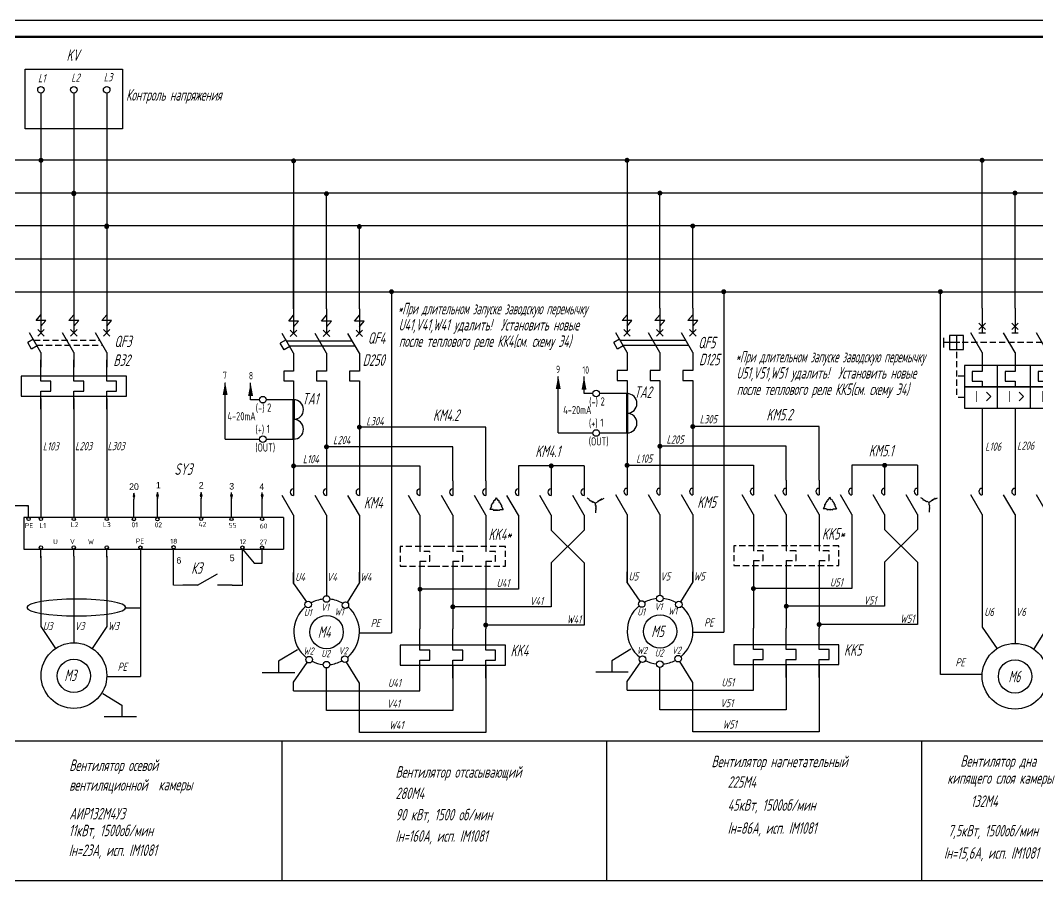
# Model space of a CAD drawing. Header units: millimetres. Extents: x 294 to 6216, y -3442 to 2720.
# Drawn here: x 458.4 to 767.9, y 547.5 to 809.3 of the extents above; entities that cross this region are included whole.
import ezdxf
from ezdxf.enums import TextEntityAlignment as Align

# ---------------------------------------------------------------- set-up
doc = ezdxf.new("R2010")
doc.units = ezdxf.units.MM
doc.header["$LTSCALE"] = 15
for name, pattern in [('DOT', [0.25, 0, -0.25]), ('HIDDEN2', [0.1875, 0.125, -0.0625]), ('K5LT_BASIC', [0])]:
    doc.linetypes.add(name, pattern=pattern)
for name, color, linetype, lineweight in [('0.35 TEXT', 7, 'Continuous', 35), ('LWT 0.6', 7, 'Continuous', 50), ('LWT 0.7', 7, 'Continuous', 70)]:
    doc.layers.add(name, color=color, linetype=linetype, lineweight=lineweight)
doc.layers.add('2DE_SWN', color=7, linetype='Continuous')
doc.layers.add('ШТРИХОВАЯ 2', color=7, linetype='HIDDEN2')
doc.styles.add('33', font='gost.shx', dxfattribs={"width": 0.75, "oblique": 15, "height": 2.5})
doc.styles.add('34', font='gost.shx', dxfattribs={"width": 0.75, "oblique": 15, "height": 3.5})
doc.styles.add('OPIS', font='TXT.SHX', dxfattribs={"height": 1.5})
doc.styles.add('OPSI', font='ISI-ROMANS_PL.SHX', dxfattribs={"height": 1.5})

# ---------------------------------------------------------------- blocks, each defined once
blk = doc.blocks.new('Авт выкл с тепл и дугогаш вертик')
for p, q in [((0, 0), (0, -7.5)), ((-1.5, -3.75), (0, -2)), ((8.5, -3.75), (10, -2)), ((10, 0), (10, -7.5)), ((18.5, -3.75), (20, -2)), ((20, 0), (20, -7.5)), ((1.5, -3.75), (-1.5, -3.75)), ((0, -5.5), (1.5, -3.75)), ((11.5, -3.75), (8.5, -3.75)), ((10, -5.5), (11.5, -3.75)), ((21.5, -3.75), (18.5, -3.75)), ((20, -5.5), (21.5, -3.75)), ((0, -13.5), (-3.46, -7.5)), ((-1, -8.5), (1, -6.5)), ((-1, -6.5), (1, -8.5)), ((10, -13.5), (6.54, -7.5)), ((9, -8.5), (11, -6.5)), ((9, -6.5), (11, -8.5)), ((20, -13.5), (16.54, -7.5)), ((19, -8.5), (21, -6.5)), ((19, -6.5), (21, -8.5)), ((-2.31, -9.5), (-4.04, -10.5)), ((-2.88, -12.5), (-4.04, -10.5)), ((-1.15, -11.5), (-2.88, -12.5)), ((-2.16, -9.75), (17.84, -9.75)), ((-1.3, -11.25), (18.7, -11.25)), ((0, -13.5), (0, -18)), ((10, -13.5), (10, -18)), ((20, -13.5), (20, -18)), ((0, -18), (0, -19)), ((10, -18), (10, -19)), ((20, -18), (20, -19)), ((0, -19), (-3, -19)), ((-3, -19), (-3, -22)), ((10, -19), (7, -19)), ((7, -19), (7, -22)), ((20, -19), (17, -19)), ((17, -19), (17, -22)), ((-3, -22), (0, -22)), ((0, -22), (0, -27.5)), ((7, -22), (10, -22)), ((10, -22), (10, -27.5)), ((17, -22), (20, -22)), ((20, -22), (20, -27.5))]:
    blk.add_line(p, q)
blk = doc.blocks.new('Контактор 3 ф')
at = {"linetype": 'K5LT_BASIC'}
for p, q in [((0, 0), (0, -4.5)), ((10, 0), (10, -4.5)), ((20, 0), (20, -4.5)), ((0, -10.5), (-3.46, -4.5)), ((10, -10.5), (6.54, -4.5)), ((20, -10.5), (16.54, -4.5)), ((0, -10.5), (0, -15)), ((10, -10.5), (10, -15)), ((20, -10.5), (20, -15))]:
    blk.add_line(p, q, dxfattribs=at)
for centre in [(0, -3.5), (10, -3.5), (20, -3.5)]:
    blk.add_arc(centre, 1, 90, 270, dxfattribs=at)
blk = doc.blocks.new('Реле тепловое 3 ф')
at = {"linetype": 'K5LT_BASIC'}
for p, q in [((0, -6.5), (0, 0)), ((10, -6.5), (10, 0)), ((20, -6.5), (20, 0)), ((6, -5), (-6, -5)), ((-6, -5), (-6, -11)), ((16, -5), (4, -5)), ((26, -5), (14, -5)), ((26, -11), (26, -5)), ((3, -6.5), (0, -6.5)), ((3, -9.5), (3, -6.5)), ((13, -6.5), (10, -6.5)), ((13, -9.5), (13, -6.5)), ((23, -6.5), (20, -6.5)), ((23, -9.5), (23, -6.5)), ((-6, -11), (6, -11)), ((0, -9.5), (3, -9.5)), ((0, -15), (0, -9.5)), ((4, -11), (16, -11)), ((10, -9.5), (13, -9.5)), ((10, -15), (10, -9.5)), ((14, -11), (26, -11)), ((20, -9.5), (23, -9.5)), ((20, -15), (20, -9.5))]:
    blk.add_line(p, q, dxfattribs=at)
blk = doc.blocks.new('Transformer - WYE')
for p, q in [((-0.526796, 0.299999), (-0.700001, 0.4)), ((-0.180385, 0.099999), (0, 0)), ((0.180384, 0.099999), (0, 0)), ((0.526795, 0.299999), (0.699999, 0.4)), ((0, -0.2), (0, -0.000001)), ((0, -0.600001), (0, -0.800001))]:
    blk.add_line(p, q)
for centre, start, end in [((-0.483494, 0.275), 150, 330), ((-0.396892, 0.224999), 150, 330), ((-0.310289, 0.175), 150, 330), ((-0.223687, 0.125), 150, 330), ((0.223686, 0.125), 29.99999, 210), ((0.310288, 0.174999), 29.99999, 210), ((0.396891, 0.224999), 29.99999, 210), ((0.483493, 0.274999), 29.99999, 210), ((0, -0.25), 270, 90), ((0, -0.35), 270, 90), ((0, -0.45), 270, 90), ((0, -0.55), 270, 90)]:
    blk.add_arc(centre, 0.05, start, end)
blk = doc.blocks.new('Transformer - Delta')
for p, q in [((-0.1, -0.173205), (0, 0)), ((0.1, -0.173205), (0, 0)), ((-0.3, -0.519615), (-0.4, -0.7)), ((0.3, -0.519615), (0.4, -0.7)), ((-0.2, -0.7), (-0.4, -0.7)), ((0.2, -0.7), (0.4, -0.7))]:
    blk.add_line(p, q)
for centre, start, end in [((-0.275, -0.476314), 60, 240), ((-0.225, -0.389711), 60, 240), ((-0.175, -0.303109), 60, 240), ((-0.125, -0.216506), 60, 240), ((0.125, -0.216506), 300, 120), ((0.175, -0.303109), 300, 120), ((0.225, -0.389712), 300, 120), ((0.275, -0.476314), 300, 120), ((-0.15, -0.7), 180, 0), ((-0.05, -0.7), 180, 0), ((0.05, -0.7), 180, 0), ((0.15, -0.7), 180, 0)]:
    blk.add_arc(centre, 0.05, start, end)
blk = doc.blocks.new('STRZALKA')
h = blk.add_hatch(color=256)
h.dxf.hatch_style = 2
h.paths.add_polyline_path([(0.73, 0), (0.73, -0.28), (1.8, 0), (0.73, 0.28)])
blk.add_line((0.73, 0), (0, 0))
blk.add_lwpolyline([(1.8, 0), (0.73, 0.28), (0.73, -0.28)], close=True)
blk = doc.blocks.new('НР контакт')
at = {"linetype": 'K5LT_BASIC'}
for p, q in [((4.5, 0), (10.5, 3.46)), ((4.5, 0), (0, 0)), ((15, 0), (10.5, 0))]:
    blk.add_line(p, q, dxfattribs=at)
blk = doc.blocks.new('11')
at = {"const_width": 0.75}
blk.add_lwpolyline([(-0.375, 0, 1), (0.375, 0, 1)], format="xyb", close=True, dxfattribs=at)
blk = doc.blocks.new('QF+KK')
for p, q in [((0, 0), (0, -7.5)), ((10, 0), (10, -7.5)), ((20, 0), (20, -7.5)), ((-1, -6.54), (1, -4.54)), ((-1, -4.54), (1, -6.54)), ((9, -6.54), (11, -4.54)), ((9, -4.54), (11, -6.54)), ((19, -6.54), (21, -4.54)), ((19, -4.54), (21, -6.54)), ((-11.63, -11.98), (-11.63, -9.02)), ((-7.83, -8.38), (-7.83, -12.62)), ((0, -13.5), (-3.46, -7.5)), ((-1, -7.5), (1, -7.5)), ((10, -13.5), (6.54, -7.5)), ((9, -7.5), (11, -7.5)), ((20, -13.5), (16.54, -7.5)), ((19, -7.5), (21, -7.5)), ((-9.6, -10.5), (-11.63, -10.5)), ((-6.78, -10.5), (-9.95, -10.5)), ((0, -13.5), (0, -18)), ((10, -13.5), (10, -18)), ((20, -13.5), (20, -18)), ((0, -18), (0, -19.25)), ((4.62, -17.5), (4.62, -24)), ((10, -18), (10, -19.25)), ((14.62, -17.5), (14.62, -24)), ((20, -18), (20, -19.25)), ((0, -19.25), (-3, -19.25)), ((-3, -19.25), (-3, -22.25)), ((10, -19.25), (7, -19.25)), ((7, -19.25), (7, -22.25)), ((20, -19.25), (17, -19.25)), ((17, -19.25), (17, -22.25)), ((-3, -22.25), (0, -22.25)), ((0, -22.25), (0, -24)), ((4.62, -24), (4.62, -30.5)), ((7, -22.25), (10, -22.25)), ((10, -22.25), (10, -24)), ((14.62, -24), (14.62, -30.5)), ((17, -22.25), (20, -22.25)), ((20, -22.25), (20, -24)), ((1.29, -25.61), (2.6, -26.93)), ((2.6, -26.93), (1.29, -28.24)), ((11.31, -25.61), (12.63, -26.93)), ((12.63, -26.93), (11.31, -28.24)), ((21.37, -25.61), (22.68, -26.93)), ((22.68, -26.93), (21.37, -28.24)), ((0, -30.5), (0, -38)), ((10, -30.5), (10, -38)), ((20, -30.5), (20, -38))]:
    blk.add_line(p, q)
for points in [[(-9.95, -12.62), (-5.71, -12.62), (-5.71, -8.38), (-9.95, -8.38)], [(-5.38, -24), (24.62, -24), (24.62, -17.5), (-5.38, -17.5)], [(-5.38, -30.5), (24.62, -30.5), (24.62, -24), (-5.38, -24)]]:
    blk.add_lwpolyline(points, close=True)
at = {"layer": 'ШТРИХОВАЯ 2'}
for p, q in [((18.27, -10.5), (-7.83, -10.5)), ((-7.83, -10.5), (-7.83, -27.25)), ((-5.38, -20.75), (-7.83, -20.75)), ((-5.38, -27.25), (-7.83, -27.25))]:
    blk.add_line(p, q, dxfattribs=at)
at = {"layer": '0.35 TEXT', "style": '34', "width": 0.75}
for p in [(-2, -28.65), (8.03, -28.65), (18.08, -28.65)]:
    blk.add_text('I ', height=3.5, dxfattribs=at).set_placement(p)

msp = doc.modelspace()

# ---------------------------------------------------------------- linework, layer by layer
for p, q in [((1569.213, 809.294, -0.02), (308.213, 809.294, -0.02)), ((464.66, 787.18, -0.02), (464.66, 766.534, -0.02)), ((474.66, 787.18, -0.02), (474.66, 756.534, -0.02)), ((484.66, 787.18, -0.02), (484.66, 746.534, -0.02)), ((1547.638, 766.714, -0.02), (373.428, 766.714, -0.02)), ((464.653, 766.714, -0.02), (464.666, 714.214, -0.02)), ((541.532, 766.534, -0.02), (541.532, 715.796, -0.02)), ((642.981, 766.714, -0.02), (642.981, 715.976, -0.02)), ((751.021, 721.714, -0.02), (751.014, 766.714, -0.02)), ((1547.638, 756.714, -0.02), (373.428, 756.714, -0.02)), ((474.66, 756.714, -0.02), (474.666, 714.214, -0.02)), ((551.532, 721.534, -0.02), (551.532, 756.534, -0.02)), ((652.981, 721.714, -0.02), (652.981, 756.714, -0.02)), ((761.021, 721.714, -0.02), (761.021, 756.714, -0.02)), ((1547.638, 746.714, -0.02), (373.428, 746.714, -0.02)), ((484.666, 746.714, -0.02), (484.666, 714.214, -0.02)), ((541.532, 721.534, -0.02), (541.532, 746.534, -0.02)), ((541.539, 721.534, -0.02), (541.539, 746.534, -0.02)), ((561.532, 721.534, -0.02), (561.532, 746.534, -0.02)), ((662.981, 721.714, -0.02), (662.981, 746.714, -0.02)), ((373.428, 736.714, -0.02), (1547.638, 736.714, -0.02)), ((345.97, 726.714, -0.02), (1547.638, 726.714, -0.02)), ((738.316, 610.157, -0.02), (738.316, 727.089, -0.02)), ((751.021, 721.714, -0.02), (751.021, 714.214, -0.02)), ((761.021, 721.714, -0.02), (761.021, 714.214, -0.02)), ((463.166, 717.964, -0.02), (464.666, 719.714, -0.02)), ((473.166, 717.964, -0.02), (474.666, 719.714, -0.02)), ((483.166, 717.964, -0.02), (484.666, 719.714, -0.02)), ((466.166, 717.964, -0.02), (463.166, 717.964, -0.02)), ((463.666, 713.214, -0.02), (465.666, 715.214, -0.02)), ((463.666, 715.214, -0.02), (465.666, 713.214, -0.02)), ((464.666, 716.214, -0.02), (466.166, 717.964, -0.02)), ((476.166, 717.964, -0.02), (473.166, 717.964, -0.02)), ((473.666, 713.214, -0.02), (475.666, 715.214, -0.02)), ((473.666, 715.214, -0.02), (475.666, 713.214, -0.02)), ((474.666, 716.214, -0.02), (476.166, 717.964, -0.02)), ((486.166, 717.964, -0.02), (483.166, 717.964, -0.02)), ((483.666, 713.214, -0.02), (485.666, 715.214, -0.02)), ((483.666, 715.214, -0.02), (485.666, 713.214, -0.02)), ((484.666, 716.214, -0.02), (486.166, 717.964, -0.02)), ((462.356, 712.214, -0.02), (460.626, 711.214, -0.02)), ((464.666, 708.214, -0.02), (461.206, 714.214, -0.02)), ((474.666, 708.214, -0.02), (471.206, 714.214, -0.02)), ((484.666, 708.214, -0.02), (481.206, 714.214, -0.02)), ((461.786, 709.214, -0.02), (460.626, 711.214, -0.02)), ((463.516, 710.214, -0.02), (461.786, 709.214, -0.02)), ((464.666, 708.214, -0.02), (464.666, 703.714, -0.02)), ((474.666, 708.214, -0.02), (474.666, 703.714, -0.02)), ((484.666, 708.214, -0.02), (484.666, 703.714, -0.02)), ((622.044, 683.711, -0.02), (622.043, 700.858, -0.02)), ((629.892, 695.711, -0.02), (629.892, 700.858, -0.02)), ((520.699, 681.847, -0.02), (520.698, 698.994, -0.02)), ((528.443, 693.847, -0.02), (528.443, 698.994, -0.02)), ((464.666, 694.214, -0.02), (464.666, 681.495, -0.02)), ((474.666, 694.214, -0.02), (474.666, 681.495, -0.02)), ((484.666, 694.214, -0.02), (484.666, 681.495, -0.02)), ((531.153, 693.847, -0.02), (528.443, 693.847, -0.02)), ((541.917, 693.848, -0.02), (533.153, 693.847, -0.02)), ((541.536, 693.933, -0.02), (541.531, 681.925, -0.02)), ((541.532, 694.034, -0.02), (541.532, 669.175, -0.02)), ((541.559, 693.89, -0.02), (541.554, 681.882, -0.02)), ((541.561, 693.89, -0.02), (541.582, 693.895, -0.02)), ((551.532, 694.034, -0.02), (551.532, 669.175, -0.02)), ((561.532, 694.034, -0.02), (561.532, 669.175, -0.02)), ((632.603, 695.712, -0.02), (629.892, 695.711, -0.02)), ((643.367, 695.712, -0.02), (634.603, 695.712, -0.02)), ((642.985, 695.798, -0.02), (642.98, 683.79, -0.02)), ((642.981, 694.214, -0.02), (642.981, 669.354, -0.02)), ((643.008, 695.754, -0.02), (643.003, 683.746, -0.02)), ((643.01, 695.754, -0.02), (643.031, 695.76, -0.02)), ((652.981, 694.214, -0.02), (652.981, 669.354, -0.02)), ((662.981, 694.214, -0.02), (662.981, 669.354, -0.02)), ((751.021, 691.214, -0.02), (751.021, 669.354, -0.02)), ((761.021, 691.214, -0.02), (761.021, 669.354, -0.02)), ((541.538, 689.688, -0.02), (541.528, 673.688, -0.02)), ((642.987, 689.867, -0.02), (642.977, 673.867, -0.02)), ((599.98, 685.482, -0.02), (561.532, 685.482, -0.02)), ((599.98, 669.175, -0.02), (599.98, 685.482, -0.02)), ((701.429, 685.662, -0.02), (662.981, 685.662, -0.02)), ((701.429, 669.354, -0.02), (701.429, 685.662, -0.02)), ((464.666, 681.495, -0.02), (464.666, 658.033, -0.02)), ((474.666, 681.495, -0.02), (474.666, 658.033, -0.02)), ((484.666, 681.495, -0.02), (484.666, 658.033, -0.02)), ((520.699, 681.846, -0.02), (531.153, 681.847, -0.02)), ((533.153, 681.847, -0.02), (541.552, 681.848, -0.02)), ((541.559, 681.89, -0.02), (541.575, 681.89, -0.02)), ((622.044, 683.71, -0.02), (632.603, 683.712, -0.02)), ((634.603, 683.712, -0.02), (643.002, 683.713, -0.02)), ((643.008, 683.754, -0.02), (643.025, 683.754, -0.02)), ((589.98, 679.499, -0.02), (551.532, 679.499, -0.02)), ((589.98, 669.175, -0.02), (589.98, 679.499, -0.02)), ((691.429, 679.679, -0.02), (652.981, 679.679, -0.02)), ((691.429, 669.354, -0.02), (691.429, 679.679, -0.02)), ((541.528, 673.688, -0.02), (579.98, 673.688, -0.02)), ((579.98, 673.688, -0.02), (579.98, 669.175, -0.02)), ((609.914, 673.688, -0.02), (609.914, 669.175, -0.02)), ((629.914, 673.688, -0.02), (609.914, 673.688, -0.02)), ((619.914, 673.688, -0.02), (619.914, 669.175, -0.02)), ((629.914, 673.688, -0.02), (629.914, 669.175, -0.02)), ((642.977, 673.867, -0.02), (681.429, 673.867, -0.02)), ((681.429, 673.867, -0.02), (681.429, 669.354, -0.02)), ((711.363, 673.867, -0.02), (711.363, 669.354, -0.02)), ((731.363, 673.867, -0.02), (711.363, 673.867, -0.02)), ((721.363, 673.867, -0.02), (721.363, 669.354, -0.02)), ((731.363, 673.867, -0.02), (731.363, 669.354, -0.02)), ((513.405, 658.033, -0.02), (513.405, 663.895, -0.02)), ((522.635, 658.026, -0.02), (522.635, 663.662, -0.02)), ((531.96, 664.854, -0.02), (531.96, 663.788, -0.02)), ((460.9, 661.519, -0.02), (454.653, 661.519, -0.02)), ((460.9, 658.033, -0.02), (460.9, 661.519, -0.02)), ((541.532, 654.175, -0.02), (541.532, 644.675, -0.02)), ((551.532, 654.175, -0.02), (551.532, 644.675, -0.02)), ((561.532, 654.175, -0.02), (561.532, 644.675, -0.02)), ((579.98, 654.175, -0.02), (579.98, 647.675, -0.02)), ((589.98, 654.175, -0.02), (589.98, 647.675, -0.02)), ((599.98, 654.175, -0.02), (599.98, 647.675, -0.02)), ((609.914, 654.175, -0.02), (609.914, 636.171, -0.02)), ((629.914, 654.175, -0.02), (619.914, 644.175, -0.02)), ((619.914, 654.175, -0.02), (629.914, 644.175, -0.02)), ((642.981, 654.354, -0.02), (642.981, 644.854, -0.02)), ((652.981, 654.354, -0.02), (652.981, 644.854, -0.02)), ((662.981, 654.354, -0.02), (662.981, 644.854, -0.02)), ((681.429, 654.354, -0.02), (681.429, 647.854, -0.02)), ((691.429, 654.354, -0.02), (691.429, 647.854, -0.02)), ((701.429, 654.354, -0.02), (701.429, 647.854, -0.02)), ((711.363, 654.354, -0.02), (711.363, 636.351, -0.02)), ((731.363, 654.354, -0.02), (721.363, 644.354, -0.02)), ((721.363, 654.354, -0.02), (731.363, 644.354, -0.02)), ((751.021, 654.318, -0.02), (751.021, 624.588, -0.02)), ((761.021, 654.324, -0.02), (761.021, 619.687, -0.02)), ((459.419, 648.359, -0.02), (538.484, 648.359, -0.02)), ((464.666, 645.711, -0.02), (464.666, 648.359, -0.02)), ((474.666, 646.191, -0.02), (474.666, 648.359, -0.02)), ((484.666, 645.946, -0.02), (484.666, 648.359, -0.02)), ((494.912, 648.284, -0.02), (494.912, 609.576, -0.02)), ((505.004, 637.379, -0.02), (505.004, 648.359, -0.02)), ((525.946, 640.473, -0.02), (525.946, 648.36, -0.02)), ((464.666, 646.191, -0.02), (464.662, 624.801, -0.02)), ((474.666, 646.191, -0.02), (474.666, 619.864, -0.02)), ((484.666, 646.191, -0.02), (484.662, 624.801, -0.02)), ((525.946, 638.327, -0.02), (525.946, 646.779, -0.02)), ((541.532, 644.675, -0.02), (541.532, 641.269, -0.02)), ((551.532, 644.675, -0.02), (551.532, 641.269, -0.02)), ((561.532, 644.675, -0.02), (561.532, 641.269, -0.02)), ((579.98, 644.675, -0.02), (579.98, 624.092, -0.02)), ((589.98, 644.675, -0.02), (589.98, 624.092, -0.02)), ((599.98, 644.675, -0.02), (599.98, 624.092, -0.02)), ((619.914, 644.175, -0.02), (619.914, 630.816, -0.02)), ((629.914, 644.175, -0.02), (629.914, 625.256, -0.02)), ((642.981, 644.854, -0.02), (642.981, 641.449, -0.02)), ((652.981, 644.854, -0.02), (652.981, 641.449, -0.02)), ((662.981, 644.854, -0.02), (662.981, 641.449, -0.02)), ((681.429, 644.854, -0.02), (681.429, 624.272, -0.02)), ((691.429, 644.854, -0.02), (691.429, 624.272, -0.02)), ((701.429, 644.854, -0.02), (701.429, 624.272, -0.02)), ((721.363, 644.354, -0.02), (721.363, 630.996, -0.02)), ((731.363, 644.354, -0.02), (731.363, 625.436, -0.02)), ((551.532, 641.275, -0.02), (551.532, 634.189, -0.02)), ((652.981, 641.454, -0.02), (652.981, 634.369, -0.02)), ((541.532, 637.913, -0.02), (545.421, 632.3, -0.02)), ((561.532, 638.183, -0.02), (557.807, 632.165, -0.02)), ((642.981, 638.093, -0.02), (646.871, 632.48, -0.02)), ((662.981, 638.363, -0.02), (659.256, 632.344, -0.02)), ((522.826, 637.379, -0.02), (525.946, 637.379, -0.02)), ((609.914, 636.171, -0.02), (579.98, 636.171, -0.02)), ((711.363, 636.351, -0.02), (681.429, 636.351, -0.02)), ((490.507, 630.465, -0.02), (494.912, 630.465, -0.02)), ((619.914, 630.816, -0.02), (589.98, 630.816, -0.02)), ((721.363, 630.996, -0.02), (691.429, 630.996, -0.02)), ((629.914, 625.256, -0.02), (599.98, 625.256, -0.02)), ((731.363, 625.436, -0.02), (701.429, 625.436, -0.02)), ((464.662, 624.801, -0.02), (469.109, 618.153, -0.02)), ((484.662, 624.801, -0.02), (480.276, 618.166, -0.02)), ((751.021, 624.588, -0.02), (755.602, 617.976, -0.02)), ((771.021, 624.858, -0.02), (766.769, 617.989, -0.02)), ((541.532, 607.889, -0.02), (545.701, 613.904, -0.02)), ((561.532, 607.619, -0.02), (557.592, 613.984, -0.02)), ((579.98, 605.227, -0.02), (579.98, 613.092, -0.02)), ((589.98, 613.092, -0.02), (589.98, 599.275, -0.02)), ((599.98, 613.092, -0.02), (599.98, 592.563, -0.02)), ((642.981, 608.069, -0.02), (647.15, 614.084, -0.02)), ((662.981, 607.799, -0.02), (659.041, 614.164, -0.02)), ((681.429, 605.407, -0.02), (681.429, 613.272, -0.02)), ((691.429, 613.272, -0.02), (691.429, 599.455, -0.02)), ((701.429, 613.272, -0.02), (701.429, 592.743, -0.02)), ((551.532, 605.227, -0.02), (551.532, 612.197, -0.02)), ((652.981, 605.407, -0.02), (652.981, 612.377, -0.02)), ((751.008, 610.157, -0.02), (738.316, 610.157, -0.02)), ((541.532, 605.227, -0.02), (541.532, 607.889, -0.02)), ((551.532, 599.275, -0.02), (551.532, 607.619, -0.02)), ((561.532, 592.563, -0.02), (561.532, 607.619, -0.02)), ((642.981, 605.407, -0.02), (642.981, 608.069, -0.02)), ((652.981, 599.455, -0.02), (652.981, 607.799, -0.02)), ((662.981, 592.743, -0.02), (662.981, 607.799, -0.02)), ((541.532, 605.227, -0.02), (579.98, 605.227, -0.02)), ((642.981, 605.407, -0.02), (681.429, 605.407, -0.02)), ((589.98, 599.275, -0.02), (551.532, 599.275, -0.02)), ((691.429, 599.455, -0.02), (652.981, 599.455, -0.02)), ((599.98, 592.563, -0.02), (561.532, 592.563, -0.02)), ((701.429, 592.743, -0.02), (662.981, 592.743, -0.02)), ((366.759, 589.988, -0.02), (1532.537, 589.988, -0.02)), ((537.903, 589.988, -0.02), (537.903, 547.465, -0.02)), ((636.768, 589.988, -0.02), (636.768, 547.465, -0.02)), ((732.552, 589.988, -0.02), (732.552, 547.465, -0.02)), ((366.759, 547.465, -0.02), (1532.537, 547.465, -0.02))]:
    msp.add_line(p, q)
at = {"linetype": 'Continuous'}
for p, q in [((571.319, 726.534, -0.02), (571.319, 622.901, -0.02)), ((672.387, 726.714, -0.02), (672.387, 623.081, -0.02)), ((561.687, 622.901, -0.02), (571.319, 622.901, -0.02)), ((663.136, 623.081, -0.02), (672.387, 623.081, -0.02)), ((542.702, 617.741, -0.02), (536.947, 614.227, -0.02)), ((644.152, 617.92, -0.02), (638.396, 614.407, -0.02)), ((536.947, 614.227, -0.02), (536.947, 610.713, -0.02)), ((638.396, 614.407, -0.02), (638.396, 610.893, -0.02)), ((541.88, 610.713, -0.02), (532.014, 610.713, -0.02)), ((643.329, 610.893, -0.02), (633.463, 610.893, -0.02)), ((484.694, 609.579, -0.02), (494.912, 609.576, -0.02)), ((483.48, 604.416, -0.02), (489.235, 600.902, -0.02)), ((489.235, 600.902, -0.02), (489.235, 597.388, -0.02)), ((483.891, 597.388, -0.02), (493.757, 597.388, -0.02))]:
    msp.add_line(p, q, dxfattribs=at)
at = {"ltscale": 2}
for p, q in [((492.953, 658.019, -0.02), (492.953, 663.6, -0.02)), ((500.104, 657.943, -0.02), (500.104, 664.513, -0.02)), ((531.959, 658.013, -0.02), (531.96, 664.854, -0.02)), ((538.484, 658.033, -0.02), (459.419, 658.033, -0.02)), ((459.419, 658.033, -0.02), (459.419, 648.359, -0.02)), ((538.484, 658.033, -0.02), (538.484, 648.359, -0.02)), ((525.946, 648.36, -0.02), (529.516, 644.112, -0.02)), ((531.947, 644.112, -0.02), (531.947, 648.359, -0.02)), ((529.516, 644.112, -0.02), (531.947, 644.112, -0.02))]:
    msp.add_line(p, q, dxfattribs=at)
at = {"linetype": 'DOT', "lineweight": 25}
for p, q in [((456.499, 661.519, -0.02), (460.805, 661.519, -0.02)), ((460.9, 658.033, -0.02), (460.9, 661.525, -0.02))]:
    msp.add_line(p, q, dxfattribs=at)
at = {"linetype": 'K5LT_BASIC'}
for p, q in [((579.98, 617.592, -0.02), (579.98, 624.092, -0.02)), ((589.98, 617.592, -0.02), (589.98, 624.092, -0.02)), ((599.98, 617.592, -0.02), (599.98, 624.092, -0.02)), ((681.429, 617.772, -0.02), (681.429, 624.272, -0.02)), ((691.429, 617.772, -0.02), (691.429, 624.272, -0.02)), ((701.429, 617.772, -0.02), (701.429, 624.272, -0.02)), ((579.98, 609.092, -0.02), (579.98, 614.592, -0.02)), ((589.98, 609.092, -0.02), (589.98, 614.592, -0.02)), ((599.98, 609.092, -0.02), (599.98, 614.592, -0.02)), ((681.429, 609.272, -0.02), (681.429, 614.772, -0.02)), ((691.429, 609.272, -0.02), (691.429, 614.772, -0.02)), ((701.429, 609.272, -0.02), (701.429, 614.772, -0.02))]:
    msp.add_line(p, q, dxfattribs=at)
at = {"elevation": -0.02}
msp.add_lwpolyline([(459.882, 794.409), (489.473, 794.409), (489.473, 776.314), (459.882, 776.314)], close=True, dxfattribs=at)
at = {"const_width": 0.75, "elevation": -0.02}
for points in [[(464.278, 766.714, 1), (465.028, 766.714, 1)], [(464.285, 766.714, 1), (465.035, 766.714, 1)], [(642.606, 766.714, 1), (643.356, 766.714, 1)], [(750.639, 766.714, 1), (751.389, 766.714, 1)], [(474.285, 756.714, 1), (475.035, 756.714, 1)], [(474.285, 756.534, 1), (475.035, 756.534, 1)], [(474.291, 756.714, 1), (475.041, 756.714, 1)], [(652.606, 756.714, 1), (653.356, 756.714, 1)], [(760.646, 756.714, 1), (761.396, 756.714, 1)], [(484.285, 746.714, 1), (485.035, 746.714, 1)], [(484.285, 746.534, 1), (485.035, 746.534, 1)], [(484.291, 746.714, 1), (485.041, 746.714, 1)], [(662.606, 746.714, 1), (663.356, 746.714, 1)], [(737.941, 726.714, 1), (738.691, 726.714, 1)], [(561.157, 685.482, 1), (561.907, 685.482, 1)], [(662.606, 685.662, 1), (663.356, 685.662, 1)], [(551.157, 679.499, 1), (551.907, 679.499, 1)], [(652.606, 679.679, 1), (653.356, 679.679, 1)], [(541.153, 673.688, 1), (541.903, 673.688, 1)], [(619.539, 673.688, 1), (620.289, 673.688, 1)], [(642.602, 673.867, 1), (643.352, 673.867, 1)], [(720.988, 673.867, 1), (721.738, 673.867, 1)], [(579.605, 636.171, 1), (580.355, 636.171, 1)], [(681.054, 636.351, 1), (681.804, 636.351, 1)], [(589.605, 630.816, 1), (590.355, 630.816, 1)], [(691.054, 630.996, 1), (691.804, 630.996, 1)], [(599.605, 625.256, 1), (600.355, 625.256, 1)], [(701.054, 625.436, 1), (701.804, 625.436, 1)]]:
    msp.add_lwpolyline(points, format="xyb", close=True, dxfattribs=at)
at = {"elevation": -0.02}
for points in [[(520.698, 695.257, 1.5, 0, 0), (520.698, 699.257, 0, 0, 0)], [(528.443, 694.994, 1.5, 0, 0), (528.443, 698.994, 0, 0, 0)], [(622.043, 697.122, 1.5, 0, 0), (622.043, 701.122, 0, 0, 0)], [(629.892, 696.858, 1.5, 0, 0), (629.892, 700.858, 0, 0, 0)]]:
    msp.add_lwpolyline(points, format="xyseb", dxfattribs=at)
for centre, radius in [((464.66, 788.18, -0.02), 1), ((474.66, 788.18, -0.02), 1), ((484.66, 788.18, -0.02), 1), ((633.603, 695.712, -0.02), 1), ((532.153, 693.847, -0.02), 1), ((633.603, 683.712, -0.02), 1), ((532.153, 681.847, -0.02), 1), ((460.9, 657.533, -0.02), 0.5), ((464.666, 657.533, -0.02), 0.5), ((474.64, 657.526, -0.02), 0.5), ((484.666, 657.526, -0.02), 0.5), ((492.953, 657.519, -0.02), 0.5), ((500.104, 657.456, -0.02), 0.5), ((513.405, 657.533, -0.02), 0.5), ((522.635, 657.526, -0.02), 0.5), ((531.959, 657.526, -0.02), 0.5), ((464.666, 648.872, -0.02), 0.5), ((474.64, 648.866, -0.02), 0.5), ((484.666, 648.866, -0.02), 0.5), ((494.912, 648.859, -0.02), 0.5), ((505.004, 648.922, -0.02), 0.5), ((525.946, 648.86, -0.02), 0.5), ((531.947, 648.859, -0.02), 0.5), ((545.991, 631.478, -0.02), 1), ((551.532, 633.189, -0.02), 1), ((557.28, 631.314, -0.02), 1), ((647.44, 631.658, -0.02), 1), ((652.981, 633.369, -0.02), 1), ((658.73, 631.494, -0.02), 1), ((653.033, 623.298, -0.02), 5.073), ((551.584, 623.119, -0.02), 5.073), ((474.702, 609.868, -0.02), 9.996), ((761.021, 609.691, -0.02), 9.996), ((658.526, 615.021, -0.02), 1), ((474.702, 609.793, -0.02), 5.073), ((546.27, 614.726, -0.02), 1), ((551.532, 613.197, -0.02), 1), ((557.076, 614.841, -0.02), 1), ((647.719, 614.906, -0.02), 1), ((652.981, 613.377, -0.02), 1), ((761.021, 609.616, -0.02), 5.073)]:
    msp.add_circle(centre, radius)
for centre, radius, start, end in [((751.021, 766.534, -0.02), 0.375, 0, 180), ((751.021, 766.534, -0.02), 0.375, 180, 0), ((761.086, 756.534, -0.02), 0.375, 0, 180), ((761.086, 756.534, -0.02), 0.375, 180, 0), ((541.535, 690.842, -0.02), 3, 270, 90), ((642.984, 692.707, -0.02), 3, 270, 90), ((541.535, 684.842, -0.02), 3, 270, 90), ((642.984, 686.707, -0.02), 3, 270, 90), ((561.532, 685.482, -0.02), 0.375, 0, 180), ((561.532, 685.482, -0.02), 0.375, 180, 0), ((662.981, 685.662, -0.02), 0.375, 0, 180), ((662.981, 685.662, -0.02), 0.375, 180, 0), ((551.532, 679.499, -0.02), 0.375, 0, 180), ((551.532, 679.499, -0.02), 0.375, 180, 0), ((652.981, 679.679, -0.02), 0.375, 0, 180), ((652.981, 679.679, -0.02), 0.375, 180, 0), ((541.528, 673.688, -0.02), 0.375, 0, 180), ((541.528, 673.688, -0.02), 0.375, 180, 0), ((619.914, 673.688, -0.02), 0.375, 0, 180), ((619.914, 673.688, -0.02), 0.375, 180, 0), ((642.977, 673.867, -0.02), 0.375, 0, 180), ((642.977, 673.867, -0.02), 0.375, 180, 0), ((721.363, 673.867, -0.02), 0.375, 0, 180), ((721.363, 673.867, -0.02), 0.375, 180, 0), ((579.98, 636.171, -0.02), 0.375, 0, 180), ((579.98, 636.171, -0.02), 0.375, 180, 0), ((681.429, 636.351, -0.02), 0.375, 0, 180), ((681.429, 636.351, -0.02), 0.375, 180, 0), ((551.584, 623.193, -0.02), 9.996, 96.03038, 118.2859), ((551.584, 623.193, -0.02), 9.996, 60.6916, 84.56217), ((653.033, 623.373, -0.02), 9.996, 96.03038, 118.2859), ((653.033, 623.373, -0.02), 9.996, 60.6916, 84.56217), ((551.584, 623.193, -0.02), 9.996, 129.75411, 232.15442), ((551.584, 623.193, -0.02), 9.996, 309.06399, 49.21297), ((589.98, 630.816, -0.02), 0.375, 0, 180), ((589.98, 630.816, -0.02), 0.375, 180, 0), ((653.033, 623.373, -0.02), 9.996, 129.75411, 232.15442), ((653.033, 623.373, -0.02), 9.996, 309.06399, 49.21297), ((691.429, 630.996, -0.02), 0.375, 0, 180), ((691.429, 630.996, -0.02), 0.375, 180, 0), ((599.98, 625.256, -0.02), 0.375, 0, 180), ((599.98, 625.256, -0.02), 0.375, 180, 0), ((701.429, 625.436, -0.02), 0.375, 0, 180), ((701.429, 625.436, -0.02), 0.375, 180, 0), ((551.584, 623.193, -0.02), 9.996, 243.62263, 263.96962), ((551.584, 623.193, -0.02), 9.996, 275.43783, 297.59578), ((653.033, 623.373, -0.02), 9.996, 243.62263, 263.96962), ((653.033, 623.373, -0.02), 9.996, 275.43783, 297.59578)]:
    msp.add_arc(centre, radius, start, end)
at = {"extrusion": (0, 0, -1)}
msp.add_ellipse((475.446, 630.585, -0.02), major_axis=(-15.077, 0), ratio=0.169734, dxfattribs=at)
at = {"layer": '0.35 TEXT'}
for p, q in [((541.532, 641.269, -0.02), (541.532, 637.913, -0.02)), ((561.532, 641.305, -0.02), (561.532, 638.183, -0.02)), ((642.981, 641.449, -0.02), (642.981, 638.093, -0.02)), ((662.981, 641.485, -0.02), (662.981, 638.363, -0.02))]:
    msp.add_line(p, q, dxfattribs=at)
at = {"layer": '2DE_SWN', "lineweight": 0}
for p, q in [((492.953, 665.404, -0.02), (492.953, 663.6, -0.02)), ((525.946, 640.473, -0.02), (525.946, 637.379, -0.02)), ((505.004, 637.379, -0.02), (507.826, 637.379, -0.02))]:
    msp.add_line(p, q, dxfattribs=at)
at = {"layer": 'LWT 0.6'}
msp.add_line((328.213, 804.294, -0.02), (1564.213, 804.294, -0.02), dxfattribs=at)
at = {"layer": 'LWT 0.7'}
for p, q in [((541.559, 693.89, -0.02), (541.531, 681.899, -0.02)), ((541.559, 693.89, -0.02), (541.531, 681.899, -0.02)), ((541.536, 693.885, -0.02), (541.531, 681.876, -0.02)), ((541.536, 693.885, -0.02), (541.531, 681.876, -0.02)), ((541.538, 693.885, -0.02), (541.559, 693.89, -0.02)), ((541.538, 693.885, -0.02), (541.559, 693.89, -0.02)), ((643.008, 695.754, -0.02), (642.98, 683.763, -0.02)), ((643.008, 695.754, -0.02), (642.98, 683.763, -0.02)), ((642.985, 695.749, -0.02), (642.98, 683.741, -0.02)), ((642.985, 695.749, -0.02), (642.98, 683.741, -0.02)), ((642.987, 695.749, -0.02), (643.008, 695.754, -0.02)), ((642.987, 695.749, -0.02), (643.008, 695.754, -0.02)), ((541.536, 681.885, -0.02), (541.553, 681.885, -0.02)), ((541.536, 681.885, -0.02), (541.553, 681.885, -0.02)), ((642.985, 683.749, -0.02), (643.002, 683.749, -0.02)), ((642.985, 683.749, -0.02), (643.002, 683.749, -0.02))]:
    msp.add_line(p, q, dxfattribs=at)
at = {"layer": 'ШТРИХОВАЯ 2'}
for p, q in [((462.506, 711.964, -0.02), (482.506, 711.964, -0.02)), ((463.366, 710.464, -0.02), (483.366, 710.464, -0.02))]:
    msp.add_line(p, q, dxfattribs=at)
at = {"layer": 'ШТРИХОВАЯ 2', "linetype": 'HIDDEN2'}
for p, q in [((585.98, 649.175, -0.02), (573.98, 649.175, -0.02)), ((573.98, 649.175, -0.02), (573.98, 643.175, -0.02)), ((582.98, 647.675, -0.02), (579.98, 647.675, -0.02)), ((582.98, 644.675, -0.02), (582.98, 647.675, -0.02)), ((595.98, 649.175, -0.02), (583.98, 649.175, -0.02)), ((592.98, 647.675, -0.02), (589.98, 647.675, -0.02)), ((592.98, 644.675, -0.02), (592.98, 647.675, -0.02)), ((605.98, 649.175, -0.02), (593.98, 649.175, -0.02)), ((602.98, 647.675, -0.02), (599.98, 647.675, -0.02)), ((602.98, 644.675, -0.02), (602.98, 647.675, -0.02)), ((605.98, 643.175, -0.02), (605.98, 649.175, -0.02)), ((687.429, 649.354, -0.02), (675.429, 649.354, -0.02)), ((675.429, 649.354, -0.02), (675.429, 643.354, -0.02)), ((684.429, 647.854, -0.02), (681.429, 647.854, -0.02)), ((684.429, 644.854, -0.02), (684.429, 647.854, -0.02)), ((697.429, 649.354, -0.02), (685.429, 649.354, -0.02)), ((694.429, 647.854, -0.02), (691.429, 647.854, -0.02)), ((694.429, 644.854, -0.02), (694.429, 647.854, -0.02)), ((707.429, 649.354, -0.02), (695.429, 649.354, -0.02)), ((704.429, 647.854, -0.02), (701.429, 647.854, -0.02)), ((704.429, 644.854, -0.02), (704.429, 647.854, -0.02)), ((707.429, 643.354, -0.02), (707.429, 649.354, -0.02)), ((579.98, 644.675, -0.02), (582.98, 644.675, -0.02)), ((589.98, 644.675, -0.02), (592.98, 644.675, -0.02)), ((599.98, 644.675, -0.02), (602.98, 644.675, -0.02)), ((681.429, 644.854, -0.02), (684.429, 644.854, -0.02)), ((691.429, 644.854, -0.02), (694.429, 644.854, -0.02)), ((701.429, 644.854, -0.02), (704.429, 644.854, -0.02)), ((573.98, 643.175, -0.02), (585.98, 643.175, -0.02)), ((583.98, 643.175, -0.02), (595.98, 643.175, -0.02)), ((593.98, 643.175, -0.02), (605.98, 643.175, -0.02)), ((675.429, 643.354, -0.02), (687.429, 643.354, -0.02)), ((685.429, 643.354, -0.02), (697.429, 643.354, -0.02)), ((695.429, 643.354, -0.02), (707.429, 643.354, -0.02))]:
    msp.add_line(p, q, dxfattribs=at)

# ---------------------------------------------------------------- block references
for name, p in [('11', (541.532, 766.534, -0.02)), ('11', (551.532, 756.534, -0.02)), ('11', (561.532, 746.534, -0.02)), ('11', (571.319, 726.714, -0.02)), ('11', (672.387, 726.714, -0.02)), ('Авт выкл с тепл и дугогаш вертик', (541.532, 721.534, -0.02)), ('Авт выкл с тепл и дугогаш вертик', (642.981, 721.714, -0.02)), ('QF+KK', (751.021, 721.714, -0.02)), ('Реле тепловое 3 ф', (464.666, 705.964, -0.02)), ('Контактор 3 ф', (541.532, 669.175, -0.02)), ('Контактор 3 ф', (579.98, 669.175, -0.02)), ('Контактор 3 ф', (609.914, 669.175, -0.02)), ('Контактор 3 ф', (642.981, 669.354, -0.02)), ('Контактор 3 ф', (681.429, 669.354, -0.02)), ('Контактор 3 ф', (711.363, 669.354, -0.02)), ('Контактор 3 ф', (751.021, 669.354, -0.02)), ('НР контакт', (507.826, 637.379, -0.02)), ('Реле тепловое 3 ф', (579.98, 624.092, -0.02)), ('Реле тепловое 3 ф', (681.429, 624.272, -0.02))]:
    msp.add_blockref(name, p)
at = {"ltscale": 2}
for p, rotation in [((500.094, 663.782, -0.02), 90), ((513.405, 663.782, -0.02), 90), ((522.635, 665.585, -0.02), 270), ((531.979, 665.585, -0.02), 270), ((492.953, 663.6, -0.02), 90)]:
    msp.add_blockref('STRZALKA', p, dxfattribs=dict(at, rotation=rotation))
for name, p, xscale, yscale, zscale in [('Transformer - Delta', (603.238, 664, -0.02), 5.079999999999927, 5.079999999999927, 5.079999999999927), ('Transformer - WYE', (633.429, 662.38, -0.02), 3.657600000000457, 3.657600000000457, 3.657600000000457), ('Transformer - Delta', (704.687, 664.179, -0.02), 5.079999999999927, 5.079999999999927, 5.079999999999927), ('Transformer - WYE', (734.878, 662.56, -0.02), 3.657600000000457, 3.657600000000457, 3.657600000000457)]:
    msp.add_blockref(name, p, dxfattribs=dict(xscale=xscale, yscale=yscale, zscale=zscale))

# ---------------------------------------------------------------- texts
at = {"style": '33', "oblique": 15, "width": 0.8}
for s, height, p in [('V1', 2.2, (549.891, 629.583, -0.02)), ('V1', 2.2, (651.34, 629.763, -0.02)), ('U1', 2.2, (544.655, 627.963, -0.02)), ('W1`', 2.2, (554.005, 628.212, -0.02)), ('U1', 2.2, (646.104, 628.143, -0.02)), ('W1`', 2.2, (655.454, 628.392, -0.02)), ('PE', 2.5, (564.987, 624.623, -0.02)), ('PE', 2.5, (666.437, 624.803, -0.02)), ('W2', 2.2, (544.508, 616.248, -0.02)), ('U2', 2.2, (549.952, 615.479, -0.02)), ('V2', 2.2, (555.198, 616.309, -0.02)), ('W2', 2.2, (645.957, 616.428, -0.02)), ('U2', 2.2, (651.401, 615.659, -0.02)), ('V2', 2.2, (656.648, 616.488, -0.02))]:
    msp.add_text(s, height=height, dxfattribs=at).set_placement(p)
at = {"linetype": 'DOT', "char_height": 2, "width": 1.7, "attachment_point": 1, "style": 'OPSI'}
for s, insert in [('1', (499.645, 668.826, -0.02)), ('2', (512.672, 668.776, -0.02)), ('20', (491.478, 668.381, -0.02)), ('3', (521.947, 668.507, -0.02)), ('4', (531.116, 668.366, -0.02)), ('6', (505.877, 645.938, -0.02)), ('5', (522.095, 646.674, -0.02))]:
    msp.add_mtext(s, dxfattribs=dict(at, insert=insert))
at = {"ltscale": 2, "char_height": 1.5, "width": 3, "attachment_point": 1, "style": 'OPIS'}
for s, insert in [('PE', (459.755, 656.274, -0.02)), ('L1', (464.189, 656.295, -0.02)), ('L2', (473.753, 656.584, -0.02)), ('L3', (483.525, 656.584, -0.02)), ('01', (492.208, 656.519, -0.02)), ('02', (499.226, 656.515, -0.02)), ('42', (512.586, 656.653, -0.02)), ('55', (521.769, 656.349, -0.02)), ('60', (531.238, 656.151, -0.02)), ('U', (468.334, 651.372, -0.02)), ('V', (473.494, 651.433, -0.02)), ('W', (478.953, 651.366, -0.02)), ('PE', (493.511, 651.566, -0.02)), ('18', (504.042, 651.503, -0.02)), ('12', (525.104, 651.384, -0.02)), ('27', (531.19, 651.289, -0.02))]:
    msp.add_mtext(s, dxfattribs=dict(at, insert=insert))
at = {"layer": '0.35 TEXT', "oblique": 15}
for s, height, style, width, p in [('KV', 3.5, '33', 0.8, (472.437, 796.948, -0.02)), ('L1', 2.5, '33', 0.8, (463.775, 790.441, -0.02)), ('L2', 2.5, '33', 0.8, (473.865, 790.613, -0.02)), ('L3', 2.5, '33', 0.8, (483.758, 790.743, -0.02)), ('*При длительном запуске заводскую перемычку', 3.5, '34', 0.67167, (573.277, 719.821, -0.02)), ('U41,V41,W41 удалить!  Установить новые', 3.5, '34', 0.75, (573.467, 714.889, -0.02)), ('QF3', 3.5, '34', 0.8, (487.007, 709.831, -0.02)), ('QF4', 3.5, '34', 0.8, (564.115, 710.85, -0.02)), ('после теплового реле КК4(см. схему Э4)', 3.5, '34', 0.75, (573.572, 709.912, -0.02)), ('QF5', 3.5, '34', 0.8, (664.617, 709.48, -0.02)), ('B32', 3.5, '34', 0.8, (486.699, 704.123, -0.02)), ('D250', 3.5, '34', 0.8, (562.526, 704.145, -0.02)), ('D125', 3.5, '34', 0.8, (664.879, 704.325, -0.02)), ('*При длительном запуске заводскую перемычку', 3.5, '34', 0.67167, (676.049, 705.183, -0.02)), ('U51,V51,W51 удалить!  Установить новые', 3.5, '34', 0.75, (676.239, 700.25, -0.02)), ('TA2', 3.5, '34', 0.8, (645.117, 694.387, -0.02)), ('после теплового реле КК5(см. схему Э4)', 3.5, '34', 0.75, (676.344, 695.273, -0.02)), ('TA1', 3.5, '34', 0.8, (544.087, 692.366, -0.02)), ('KM4.2', 3.5, '34', 0.8, (583.927, 687.373, -0.02)), ('KM5.2', 3.5, '34', 0.8, (685.376, 687.553, -0.02)), ('L304', 2.5, '33', 0.8, (563.631, 686.05, -0.02)), ('L305', 2.5, '33', 0.8, (665.08, 686.648, -0.02)), ('L203', 2.5, '33', 0.8, (475.03, 678.455, -0.02)), ('L303', 2.5, '33', 0.8, (484.909, 678.468, -0.02)), ('L204', 2.5, '33', 0.8, (553.533, 680.295, -0.02)), ('L205', 2.5, '33', 0.8, (654.983, 680.474, -0.02)), ('L206', 2.5, '33', 0.8, (761.638, 678.606, -0.02)), ('L103', 2.5, '33', 0.8, (465.213, 678.401, -0.02)), ('KM4.1', 3.5, '34', 0.8, (615.064, 676.405, -0.02)), ('KM5.1', 3.5, '34', 0.8, (716.514, 676.584, -0.02)), ('L106', 2.5, '33', 0.8, (751.932, 678.326, -0.02)), ('L104', 2.5, '33', 0.8, (544.314, 674.504, -0.02)), ('L105', 2.5, '33', 0.8, (645.763, 674.683, -0.02)), ('KM4', 3.5, '34', 0.8, (562.899, 660.735, -0.02)), ('KM5', 3.5, '34', 0.8, (664.348, 660.915, -0.02)), ('KK4*', 3.5, '34', 0.8, (600.829, 651.099, -0.02)), ('KK5*', 3.5, '34', 0.8, (702.279, 651.278, -0.02)), ('U4', 2.5, '33', 0.8, (541.995, 638.63, -0.02)), ('V4', 2.5, '33', 0.8, (551.644, 638.63, -0.02)), ('W4', 2.5, '33', 0.8, (561.753, 638.63, -0.02)), ('U5', 2.5, '33', 0.8, (643.444, 638.81, -0.02)), ('V5', 2.5, '33', 0.8, (653.094, 638.81, -0.02)), ('W5', 2.5, '33', 0.8, (663.203, 638.81, -0.02)), ('U41', 2.5, '33', 0.8, (603.267, 636.8, -0.02)), ('U51', 2.5, '33', 0.8, (704.716, 636.98, -0.02)), ('V41', 2.5, '33', 0.8, (613.427, 631.311, -0.02)), ('V51', 2.5, '33', 0.8, (714.876, 631.491, -0.02)), ('W51', 2.5, '33', 0.8, (726.061, 625.928, -0.02)), ('U6', 2.5, '33', 0.8, (751.65, 628.008, -0.02)), ('V6', 2.5, '33', 0.8, (761.3, 628.008, -0.02)), ('U3', 2.5, '33', 0.8, (465.24, 623.694, -0.02)), ('V3', 2.5, '33', 0.8, (474.889, 623.694, -0.02)), ('W3', 2.5, '33', 0.8, (484.998, 623.694, -0.02)), ('W41', 2.5, '33', 0.8, (624.612, 625.748, -0.02)), ('M4', 3.5, '34', 0.8, (548.905, 621.417, -0.02)), ('M5', 3.5, '34', 0.8, (650.354, 621.596, -0.02)), ('KK4', 3.5, '34', 0.8, (607.532, 615.749, -0.02)), ('KK5', 3.5, '34', 0.8, (708.982, 615.929, -0.02)), ('PE', 2.5, '33', 0.8, (487.991, 611.298, -0.02)), ('PE', 2.5, '33', 0.8, (742.882, 612.648, -0.02)), ('M3', 3.5, '34', 0.75, (471.796, 608.208, -0.02)), ('M6', 3.5, '34', 0.75, (759.027, 607.836, -0.02)), ('U41', 2.5, '33', 0.8, (570.238, 606.387, -0.02)), ('U51', 2.5, '33', 0.8, (671.688, 606.567, -0.02)), ('V41', 2.5, '33', 0.8, (569.9, 600.073, -0.02)), ('V51', 2.5, '33', 0.8, (671.349, 600.253, -0.02)), ('W41', 2.5, '33', 0.8, (570.587, 593.567, -0.02)), ('W51', 2.5, '33', 0.8, (672.036, 593.747, -0.02)), ('Вентилятор нагнетательный', 3.5, '34', 0.8, (668.667, 581.998, -0.02)), ('Вентилятор дна', 3.5, '34', 0.8, (744.378, 582.11, -0.02)), ('Вентилятор осевой', 3.5, '34', 0.8, (473.264, 580.842, -0.02)), ('Вентилятор отсасывающий', 3.5, '34', 0.8, (572.539, 578.808, -0.02)), ('225M4', 3.5, '34', 0.8, (673.594, 575.723, -0.02)), ('кипящего слоя камеры', 3.5, '34', 0.8, (740.417, 576.96, -0.02)), ('вентиляционной', 3.5, '34', 0.8, (473.264, 574.842, -0.02)), ('камеры', 3.5, '34', 0.8, (500.422, 574.954, -0.02)), ('280М4', 3.5, '34', 0.8, (572.539, 572.308, -0.02)), ('132М4', 3.5, '34', 0.8, (747.583, 569.906, -0.02)), ('АИР132M4У3', 3.5, '34', 0.8, (473.264, 566.109, -0.02)), ('45кВт, 1500об/мин', 3.5, '34', 0.8, (673.594, 568.723, -0.02)), ('90 кВт, 1500 об/мин', 3.5, '34', 0.8, (572.539, 565.808, -0.02)), ('11кВт, 1500об/мин', 3.5, '34', 0.8, (473.118, 560.984, -0.02)), ('Iн=86А, исп. IM1081', 3.5, '34', 0.8, (673.594, 561.723, -0.02)), ('7,5кВт, 1500об/мин', 3.5, '34', 0.8, (740.651, 560.922, -0.02)), ('Iн=160А, исп. IM1081', 3.5, '34', 0.8, (572.539, 559.308, -0.02)), ('Iн=23А, исп. IM1081', 3.5, '34', 0.8, (473.118, 554.984, -0.02)), ('Iн=15,6А, исп. IM1081', 3.5, '34', 0.8, (739.398, 554.149, -0.02))]:
    msp.add_text(s, height=height, dxfattribs=dict(at, style=style, width=width)).set_placement(p)
at = {"layer": '0.35 TEXT', "style": '34', "oblique": 15, "width": 0.75}
msp.add_text('Контроль напряжения', height=3.5, dxfattribs=at).set_placement((505.079, 786.606, -0.02), align=Align.MIDDLE_CENTER)
at = {"layer": '0.35 TEXT', "style": '33'}
for s, height, width, p in [('9', 2.25, 0.774574, (621.366, 701.967, -0.02)), ('10', 2.25, 0.774574, (629.416, 701.73, -0.02)), ('7', 2.25, 0.774574, (520.021, 700.102, -0.02)), ('8', 2.25, 0.774574, (527.917, 700.026, -0.02)), ('(-)', 2.5, 0.8, (631.466, 691.894, -0.02)), ('2', 2.5, 0.8, (634.937, 692.068, -0.02)), ('(-)', 2.5, 0.8, (530.016, 690.03, -0.02)), ('2', 2.5, 0.8, (533.488, 690.203, -0.02)), ('4-20mA', 2.5, 0.8, (623.559, 689.466, -0.02)), ('4-20mA', 2.5, 0.8, (521.396, 687.567, -0.02)), ('(+)', 2.5, 0.8, (631.38, 685.398, -0.02)), ('1', 2.5, 0.8, (634.851, 685.571, -0.02)), ('(+)', 2.5, 0.8, (529.931, 683.533, -0.02)), ('1', 2.5, 0.8, (533.402, 683.706, -0.02)), ('(OUT)', 2.5, 0.8, (631.33, 679.901, -0.02)), ('(OUT)', 2.5, 0.8, (529.881, 678.036, -0.02))]:
    msp.add_text(s, height=height, dxfattribs=dict(at, width=width)).set_placement(p)
at = {"layer": '0.35 TEXT', "style": '34', "oblique": 15, "width": 0.8, "flags": 4}
for tag, p in [('SY3', (505.286, 670.956, -0.02)), ('К3', (510.382, 640.845, -0.02))]:
    msp.add_attdef(tag, p, 'FAL', height=3.5, dxfattribs=at)

doc.saveas('drawing.dxf')
